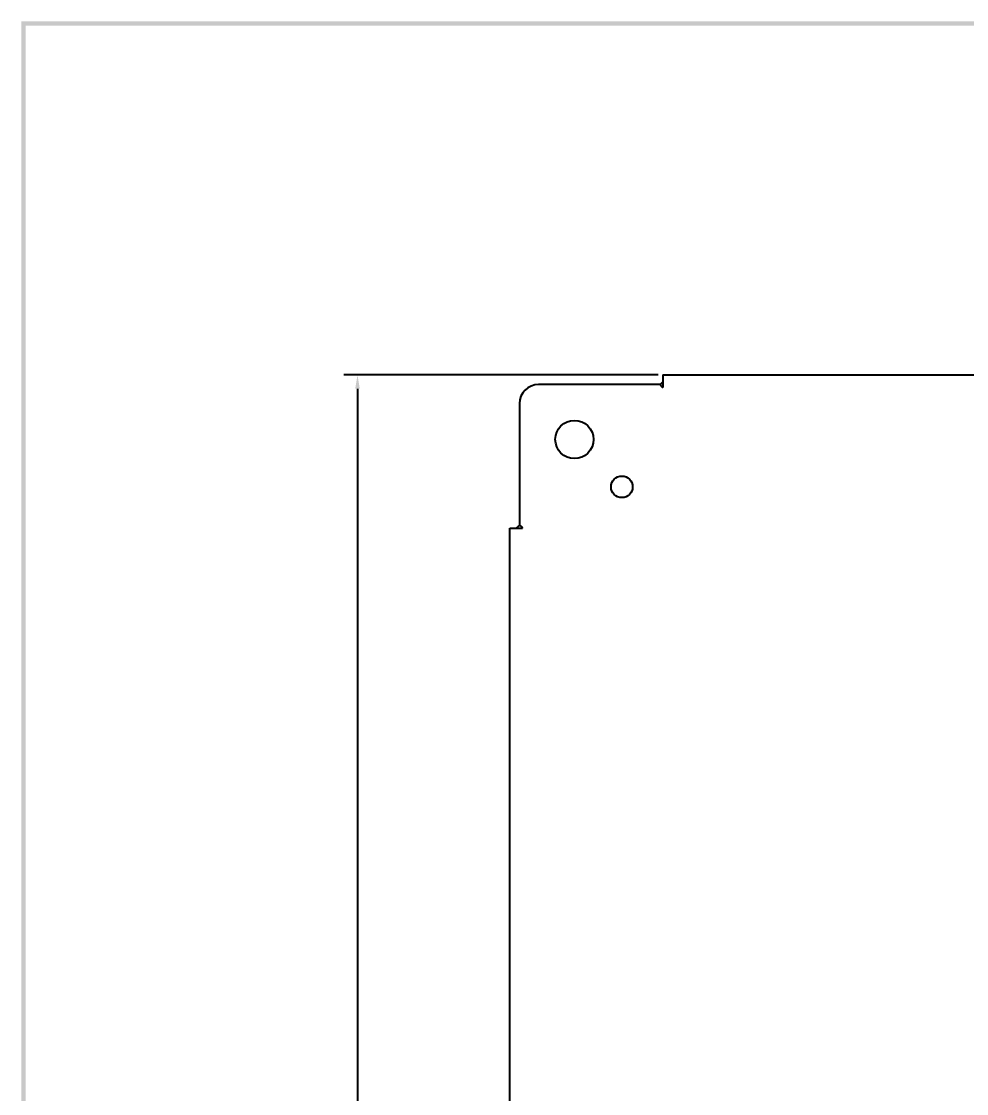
# Model space of a CAD drawing. Header units: inches. Extents: x 0 to 75.3, y 0 to 50.2.
# Drawn here: x 0 to 12.35, y 36.18 to 50.19 of the extents above; entities that cross this region are included whole.
import ezdxf
from ezdxf.enums import TextEntityAlignment as Align

# ---------------------------------------------------------------- set-up
doc = ezdxf.new("R2010")
doc.units = ezdxf.units.IN
doc.header["$MEASUREMENT"] = 0
doc.layers.add('PSYMS', color=7, linetype='Continuous')
doc.styles.get("Standard").update_dxf_attribs({"font": 'romans.shx'})
doc.dimstyles.get("Standard").update_dxf_attribs({"dimtxt": 0.18, "dimasz": 0.18, "dimexe": 0.18, "dimexo": 0.0625, "dimgap": 0.09, "dimtad": 0, "dimtih": 1, "dimtoh": 1, "dimdec": 4, "dimzin": 0, "dimdsep": 46, "dimtxsty": 'Standard', "dimcen": 0.09, "dimadec": 0, "dimazin": 0, "dimtfac": 1, "dimtdec": 4, "dimtofl": 0, "dimtmove": 0, "dimatfit": 3, "dimfxl": 1, "dimtolj": 1, "dimtzin": 0, "dimarcsym": 0})

# ---------------------------------------------------------------- blocks, each defined once
blk = doc.blocks.new('S&L Title Block V2')
at = {"color": 2}
for points in [[(0, 22.5875), (0.025, 22.5625), (33.9, 22.5875), (33.875, 22.5625)], [(0, 0), (0.025, 0.025), (0, 22.5875), (0.025, 22.5625)]]:
    blk.add_trace(points, dxfattribs=at)
for tag, height, p in [('TITLE#1', 0.15, (31.1101, 1.7386)), ('TITLE#2', 0.1, (31.1294, 1.58))]:
    blk.add_attdef(tag, text='', height=height).set_placement(p, align=Align.CENTER)
for tag, p, height in [('DRAWNBY', (28.9679, 0.7345), 0.1), ('SCALE', (30.6441, 0.7308), 0.1), ('CHKBY', (28.9754, 0.4287), 0.1), ('DATE', (30.6526, 0.4486), 0.1), ('SH#', (32.9927, 0.197), 0.125)]:
    blk.add_attdef(tag, p, '', height=height)
blk.add_attdef('JOB#', text='', height=0.125).set_placement((32.8299, 0.1952), align=Align.RIGHT)
at = {"flags": 9}
blk.add_attdef('WD_TB', (0, 0), '', height=0.1, dxfattribs=at)
blk = doc.blocks.new('*D64')
at = {"layer": 'Defpoints', "color": 0, "transparency": 16777216}
for p in [(4.39, 45.572), (8.38, 45.572), (8.38, 6.635)]:
    blk.add_point(p, dxfattribs=at)
at = {"layer": 'PSYMS', "color": 0, "lineweight": -2, "transparency": 16777216}
for p, q in [((8.318, 45.572), (4.21, 45.572)), ((4.39, 45.392), (4.39, 23.454)), ((4.39, 6.815), (4.39, 22.774)), ((8.318, 6.635), (4.21, 6.635))]:
    blk.add_line(p, q, dxfattribs=at)
at = {"layer": 'PSYMS', "color": 0, "transparency": 16777216}
for points in [[(4.36, 45.392), (4.42, 45.392), (4.39, 45.572)], [(4.36, 6.815), (4.42, 6.815), (4.39, 6.635)]]:
    blk.add_solid(points, dxfattribs=at)
at = {"layer": 'PSYMS', "color": 0, "transparency": 16777216, "insert": (4.39, 23.114), "char_height": 0.5, "attachment_point": 5}
blk.add_mtext('\\A1;38.9375', dxfattribs=at)
blk = doc.blocks.new('SCE-42P30')
for p, q in [((5.571, 40.763), (5.567, 40.759)), ((5.575, 40.767), (5.571, 40.763)), ((5.592, 40.873), (5.592, 40.787)), ((5.592, 40.873), (28.53, 40.873)), ((5.592, 40.787), (5.592, 40.708)), ((5.557, 40.748), (3.967, 40.748)), ((5.57, 40.729), (5.566, 40.735)), ((3.717, 40.498), (3.717, 38.909)), ((3.592, 3.936), (3.592, 38.873)), ((3.592, 38.873), (3.679, 38.873)), ((3.679, 38.873), (3.758, 38.873))]:
    blk.add_line(p, q)
for points in [[(5.592, 40.787), (5.591, 40.785), (5.589, 40.783), (5.588, 40.781), (5.587, 40.779), (5.585, 40.778), (5.584, 40.776), (5.582, 40.774), (5.581, 40.773), (5.579, 40.771), (5.578, 40.77), (5.577, 40.769), (5.575, 40.767)], [(5.567, 40.759), (5.566, 40.758), (5.564, 40.756), (5.562, 40.754), (5.561, 40.753), (5.559, 40.751), (5.558, 40.75), (5.557, 40.748)], [(5.566, 40.735), (5.565, 40.737), (5.563, 40.739), (5.562, 40.742), (5.561, 40.743), (5.559, 40.745), (5.558, 40.747), (5.557, 40.748)], [(5.592, 40.708), (5.591, 40.708), (5.589, 40.709), (5.588, 40.71), (5.586, 40.71), (5.585, 40.711), (5.583, 40.712), (5.582, 40.713), (5.58, 40.715), (5.579, 40.716), (5.578, 40.718), (5.576, 40.719), (5.575, 40.721), (5.574, 40.723), (5.573, 40.725), (5.571, 40.727), (5.57, 40.729)], [(3.679, 38.873), (3.681, 38.875), (3.683, 38.876), (3.684, 38.878), (3.686, 38.879), (3.688, 38.881), (3.69, 38.882), (3.691, 38.883), (3.693, 38.885), (3.694, 38.886), (3.696, 38.888), (3.697, 38.889), (3.699, 38.89)], [(3.699, 38.89), (3.704, 38.896), (3.706, 38.898), (3.708, 38.9), (3.71, 38.902), (3.711, 38.903), (3.713, 38.905), (3.715, 38.906), (3.716, 38.908), (3.717, 38.909)], [(3.731, 38.899), (3.728, 38.901), (3.726, 38.902), (3.724, 38.904), (3.722, 38.905), (3.72, 38.906), (3.719, 38.908), (3.717, 38.909)], [(3.758, 38.873), (3.757, 38.875), (3.757, 38.877), (3.756, 38.878), (3.755, 38.88), (3.754, 38.881), (3.753, 38.882), (3.752, 38.884), (3.751, 38.885), (3.749, 38.887), (3.748, 38.888), (3.746, 38.889), (3.745, 38.891), (3.743, 38.892), (3.741, 38.893), (3.739, 38.894), (3.737, 38.896), (3.731, 38.899)]]:
    blk.add_lwpolyline(points)
for centre, radius in [((4.436, 40.03), 0.25), ((5.055, 39.411), 0.141)]:
    blk.add_circle(centre, radius)
blk.add_arc((3.967, 40.498), 0.25, 90, 180)

msp = doc.modelspace()

# ---------------------------------------------------------------- block references
at = {"xscale": 2.222053989974563, "yscale": 2.222053989974563, "zscale": 2.222053989974563}
msp.add_blockref('S&L Title Block V2', (0, 0), dxfattribs=at)
at = {"layer": 'PSYMS'}
msp.add_blockref('SCE-42P30', (2.78793, 4.69888), dxfattribs=at)

# ---------------------------------------------------------------- dimensions: what is measured, and where the dimension line sits
dim = msp.add_linear_dim(base=(4.38992, 45.57229), p1=(8.38016, 6.63479), p2=(8.38016, 45.57229), angle=90, dimstyle='Standard', override={"dimtxt": 0.5}, dxfattribs=at)
dim.commit()
dim.dimension.update_dxf_attribs({"geometry": '*D64', "text_midpoint": (4.38992, 23.11435), "dimtype": 160})

doc.saveas('drawing.dxf')
